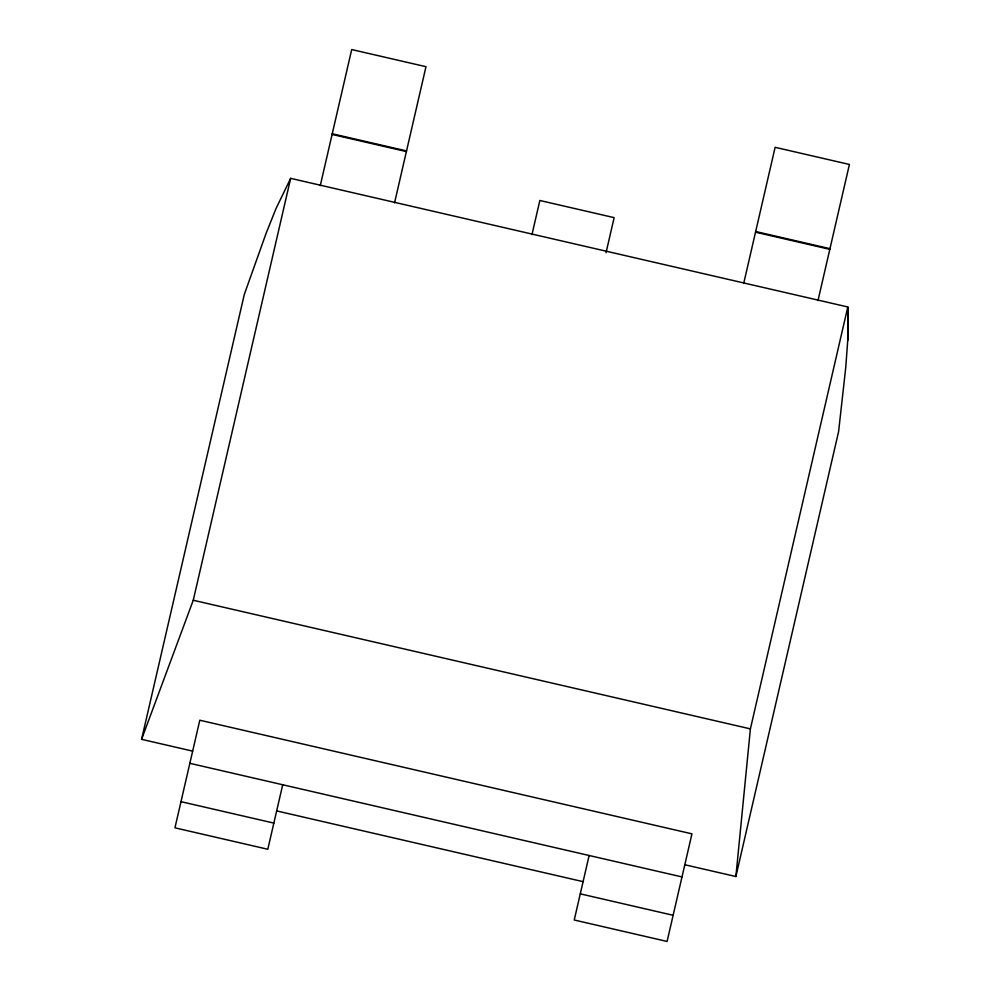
<?xml version="1.0" encoding="UTF-8"?>
<svg xmlns="http://www.w3.org/2000/svg" width="991" height="991" viewBox="0 0 991 991"><rect width="100%" height="100%" fill="white"/><g stroke="black" fill="none" stroke-linecap="round" stroke-linejoin="round"><path stroke-width="1.49" d="M684.806 864.747L735.879 876.527L838.597 431.618L845.744 367.5L847.739 340.409L847.8 306.975L290.66 178.355L276.068 208.432L265.984 233.653L244.306 294.414L141.589 739.336L192.663 751.116M735.879 876.527L750.398 728.88L847.8 306.975L847.739 340.409M141.589 739.336L193.257 600.249L290.66 178.355M320.266 185.689L351.694 49.55L425.981 66.694L394.554 202.833M282.708 784.748L267.805 849.262L174.949 827.832L199.798 720.222L691.941 833.84L667.092 941.45L574.235 920.007L589.137 855.493M531.956 234.644L539.847 200.492L614.135 217.636L606.034 252.717M743.696 283.438L775.123 147.312L849.411 164.456L817.984 300.595M332.258 133.773L406.545 150.917M755.687 231.522L829.962 248.679M332.096 134.429L406.384 151.573M755.526 232.179L829.814 249.336M193.257 600.249L750.398 728.88M189.851 763.318L681.994 876.936M276.662 810.911L583.092 881.656M180.994 801.669L273.85 823.1M580.28 893.845L673.137 915.288"/></g></svg>
